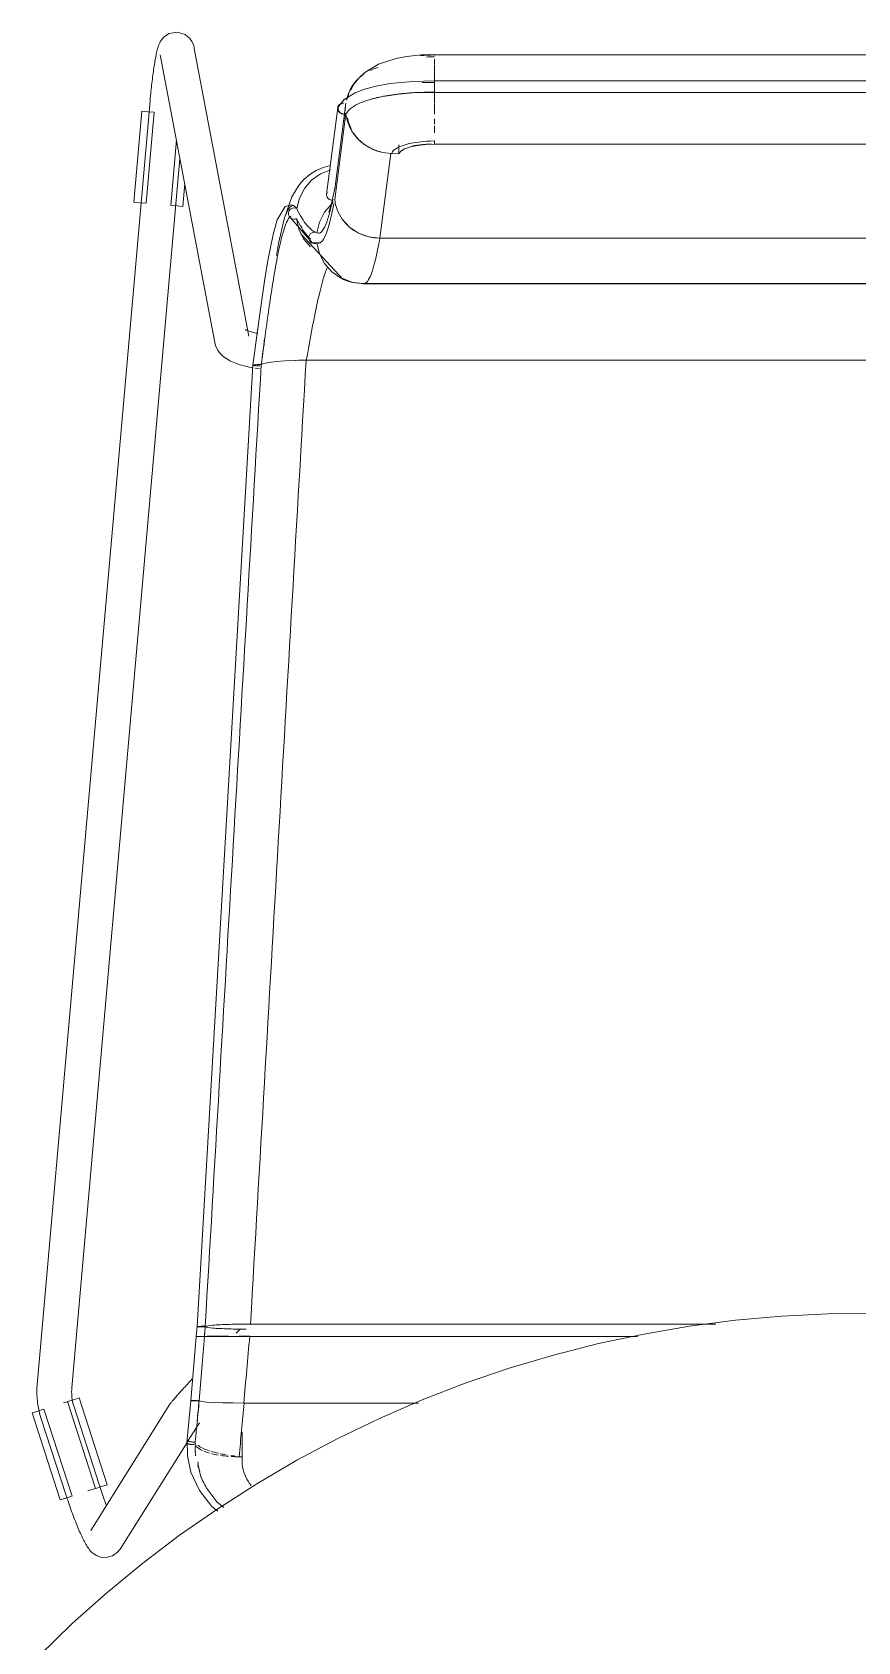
# Model space of a CAD drawing. Header units: millimetres. Extents: x 79795 to 317870, y -36033 to 97293.
# Drawn here: x 216611 to 216896, y 12592 to 13148 of the extents above; entities that cross this region are included whole.
import ezdxf

# ---------------------------------------------------------------- set-up
doc = ezdxf.new("R2010")
doc.units = ezdxf.units.MM
doc.header["$MEASUREMENT"] = 0
doc.layers.add('I-FURN', color=8, linetype='CONTINUOUS', lineweight=9)

msp = doc.modelspace()

# ---------------------------------------------------------------- linework, layer by layer
at = {"layer": 'I-FURN'}
for p, q in [((216661.12, 13147.86), (216658.36, 13147.37)), ((216663.87, 13147.02), (216661.12, 13147.86)), ((216654.3, 13142.06), (216654.19, 13141.66)), ((216654.41, 13142.46), (216654.3, 13142.06)), ((216654.54, 13142.85), (216654.41, 13142.46)), ((216654.68, 13143.26), (216654.54, 13142.85)), ((216654.85, 13143.69), (216654.68, 13143.26)), ((216655.07, 13144.16), (216654.85, 13143.69)), ((216655.37, 13144.72), (216655.07, 13144.16)), ((216655.85, 13145.42), (216655.37, 13144.72)), ((216656.7, 13146.33), (216655.85, 13145.42)), ((216658.36, 13147.37), (216656.7, 13146.33)), ((216663.87, 13147.02), (216665.44, 13145.7)), ((216665.44, 13145.7), (216666.19, 13144.62)), ((216666.19, 13144.62), (216666.57, 13143.82)), ((216666.57, 13143.82), (216666.78, 13143.2)), ((216666.78, 13143.2), (216666.92, 13142.68)), ((216666.92, 13142.68), (216667, 13142.27)), ((216685.82, 13042.97), (216667, 13142.27)), ((216653.23, 13136.78), (216653.14, 13136.19)), ((216653.32, 13137.35), (216653.23, 13136.78)), ((216653.41, 13137.9), (216653.32, 13137.35)), ((216653.51, 13138.43), (216653.41, 13137.9)), ((216653.6, 13138.94), (216653.51, 13138.43)), ((216653.7, 13139.44), (216653.6, 13138.94)), ((216653.79, 13139.92), (216653.7, 13139.44)), ((216653.89, 13140.38), (216653.79, 13139.92)), ((216653.99, 13140.82), (216653.89, 13140.38)), ((216654.09, 13141.25), (216653.99, 13140.82)), ((216654.19, 13141.66), (216654.09, 13141.25)), ((216655.21, 13140.03), (216674.03, 13040.74)), ((216725.82, 13133.94), (216730.54, 13136.81)), ((216730.54, 13136.81), (216736.69, 13138.83)), ((216736.69, 13138.83), (216740.18, 13139.48)), ((216740.18, 13139.48), (216745.39, 13140)), ((216745.39, 13140), (216749.91, 13140.08)), ((216749.91, 13140.08), (216749.91, 13139.91)), ((217044.76, 13140.08), (216749.91, 13140.08)), ((216749.91, 13139.78), (216749.91, 13140.06)), ((216749.91, 13136.84), (216749.91, 13138.59)), ((216749.91, 13133.98), (216749.91, 13136.56)), ((216652.43, 13130.96), (216652.35, 13130.25)), ((216652.52, 13131.66), (216652.43, 13130.96)), ((216652.6, 13132.35), (216652.52, 13131.66)), ((216652.69, 13133.02), (216652.6, 13132.35)), ((216652.78, 13133.69), (216652.69, 13133.02)), ((216652.86, 13134.33), (216652.78, 13133.69)), ((216652.95, 13134.97), (216652.86, 13134.33)), ((216653.05, 13135.59), (216652.95, 13134.97)), ((216653.14, 13136.19), (216653.05, 13135.59)), ((216722.17, 13130.03), (216723.84, 13132.1)), ((216723.84, 13132.1), (216725.82, 13133.94)), ((216734.46, 13130.1), (216742.35, 13130.89)), ((216742.35, 13130.89), (216749.91, 13131.04)), ((216749.91, 13133.82), (216749.91, 13130.8)), ((216749.91, 13130.8), (216749.91, 13133.81)), ((216749.91, 13131.04), (216749.91, 13130.97)), ((217044.76, 13131.04), (216749.91, 13131.04)), ((216749.91, 13127.09), (216749.91, 13131.04)), ((216749.91, 13130.97), (216749.91, 13130.78)), ((216749.91, 13130.78), (216749.91, 13130.47)), ((216651.89, 13125.84), (216651.82, 13125.09)), ((216651.96, 13126.59), (216651.89, 13125.84)), ((216652.03, 13127.33), (216651.96, 13126.59)), ((216652.11, 13128.07), (216652.03, 13127.33)), ((216652.19, 13128.81), (216652.11, 13128.07)), ((216652.27, 13129.53), (216652.19, 13128.81)), ((216652.35, 13130.25), (216652.27, 13129.53)), ((216718.71, 13124.65), (216722.54, 13126.96)), ((216720.84, 13127.76), (216722.17, 13130.03)), ((216722.54, 13126.96), (216725.71, 13128.15)), ((216725.71, 13128.15), (216729.75, 13129.23)), ((216732.08, 13125.68), (216728.58, 13124.88)), ((216729.75, 13129.23), (216734.46, 13130.1)), ((216737.51, 13126.51), (216732.08, 13125.68)), ((216743.5, 13126.99), (216737.51, 13126.51)), ((216749.91, 13127.08), (216743.5, 13126.99)), ((216749.91, 13130.47), (216749.91, 13130.08)), ((216749.91, 13130.08), (216749.91, 13129.63)), ((216749.91, 13129.63), (216749.91, 13129.14)), ((216749.91, 13129.14), (216749.91, 13128.64)), ((216749.91, 13128.64), (216749.91, 13128.16)), ((216749.91, 13128.16), (216749.91, 13127.74)), ((216749.91, 13127.74), (216749.91, 13127.41)), ((216749.91, 13127.41), (216749.91, 13127.19)), ((216749.91, 13127.19), (216749.91, 13127.09)), ((216749.91, 13127.11), (216749.91, 13123.3)), ((216749.91, 13123.3), (216749.91, 13127.11)), ((216749.91, 13127.08), (217044.76, 13127.08)), ((216651.73, 13124.18), (216612.79, 12680.86)), ((216646.16, 13089.16), (216648.92, 13120.57)), ((216648.92, 13120.57), (216650.96, 13120.4)), ((216650.39, 13088.79), (216653.15, 13120.2)), ((216650.96, 13120.4), (216653.03, 13120.21)), ((216651.75, 13124.34), (216651.73, 13124.18)), ((216651.82, 13125.09), (216651.75, 13124.34)), ((216712.6, 13091.99), (216716.46, 13121.77)), ((216715.43, 13090.09), (216719.28, 13119.79)), ((216715.45, 13093.64), (216719.3, 13123.33)), ((216716.82, 13122.27), (216718.71, 13124.65)), ((216718.53, 13117.36), (216719.15, 13122.14)), ((216725.75, 13124), (216725.24, 13123.81)), ((216728.58, 13124.88), (216725.75, 13124)), ((216749.91, 13119.54), (216749.91, 13123.1)), ((216749.91, 13116.07), (216749.91, 13117.92)), ((216749.91, 13113.09), (216749.91, 13115.55)), ((216660.83, 13110.65), (216658.84, 13088.05)), ((216737.56, 13108.93), (216737.56, 13105.92)), ((216741.53, 13108.24), (216744.02, 13108.75)), ((216744.02, 13108.75), (216746.87, 13109.07)), ((216746.87, 13109.07), (216749.91, 13109.18)), ((217044.76, 13109.24), (216749.91, 13109.24)), ((216749.91, 13109.18), (217044.76, 13109.18)), ((216624.74, 12679.81), (216662.04, 13104.31)), ((216730.98, 13076.71), (216734.84, 13105.99)), ((216734.84, 13105.99), (216737.56, 13105.92)), ((216737.56, 13105.92), (216738.2, 13106.78)), ((216738.2, 13106.78), (216739.55, 13107.57)), ((216739.55, 13107.57), (216741.53, 13108.24)), ((216706.84, 13098.78), (216704.87, 13097.1)), ((216709.04, 13100.16), (216706.84, 13098.78)), ((216710.54, 13098.93), (216707.46, 13096.76)), ((216711.41, 13101.19), (216709.04, 13100.16)), ((216714.06, 13100.33), (216710.54, 13098.93)), ((216713.92, 13101.84), (216711.41, 13101.19)), ((216663.07, 13087.68), (216663.77, 13095.57)), ((216703.13, 13095.13), (216700.63, 13091.02)), ((216704.87, 13097.1), (216703.13, 13095.13)), ((216704.98, 13093.93), (216703.24, 13090.61)), ((216707.46, 13096.76), (216704.98, 13093.93)), ((216712.66, 13092.23), (216712.59, 13091.76)), ((216712.84, 13092.67), (216712.66, 13092.23)), ((216714.2, 13088.12), (216715.58, 13094.42)), ((216648.2, 13088.98), (216646.16, 13089.16)), ((216650.27, 13088.8), (216648.2, 13088.98)), ((216661.03, 13087.86), (216658.96, 13088.04)), ((216663.07, 13087.68), (216661.03, 13087.86)), ((216695.56, 13083.03), (216698.33, 13087.67)), ((216700.63, 13091.02), (216697.95, 13083.39)), ((216698.33, 13087.67), (216700.51, 13088.2)), ((216699.73, 13086.21), (216700.03, 13086.61)), ((216700.03, 13086.61), (216699.73, 13086.22)), ((216700.03, 13086.61), (216700.42, 13086.92)), ((216700.42, 13086.92), (216700.03, 13086.61)), ((216700.42, 13086.92), (216700.87, 13087.11)), ((216700.87, 13087.11), (216700.42, 13086.92)), ((216700.51, 13088.2), (216701.43, 13087.9)), ((216700.87, 13087.11), (216701.37, 13087.19)), ((216701.37, 13087.19), (216700.87, 13087.11)), ((216701.37, 13087.19), (216701.86, 13087.14)), ((216701.86, 13087.15), (216701.37, 13087.19)), ((216702.33, 13086.98), (216701.86, 13087.15)), ((216701.86, 13087.14), (216702.33, 13086.98)), ((216702.33, 13086.98), (216703.25, 13090.61)), ((216703.24, 13090.61), (216702.33, 13086.98)), ((216714.45, 13088.59), (216711.94, 13085.72)), ((216712.59, 13091.76), (216712.66, 13091.29)), ((216712.66, 13091.29), (216712.85, 13090.85)), ((216712.85, 13090.85), (216713.14, 13090.47)), ((216713.14, 13090.47), (216713.52, 13090.17)), ((216713.45, 13085.69), (216714.2, 13088.12)), ((216713.52, 13090.17), (216713.97, 13089.97)), ((216713.97, 13089.97), (216714.47, 13089.9)), ((216714.94, 13089.02), (216714.45, 13088.59)), ((216714.47, 13089.9), (216714.96, 13089.93)), ((216715.43, 13090.09), (216715.62, 13088.94)), ((216694.15, 13078.03), (216695.56, 13083.03)), ((216697.95, 13083.39), (216696.06, 13074.87)), ((216699.46, 13085.28), (216699.54, 13085.76)), ((216699.53, 13085.76), (216699.46, 13085.28)), ((216699.52, 13084.79), (216699.46, 13085.28)), ((216699.46, 13085.28), (216699.52, 13084.79)), ((216699.7, 13084.33), (216699.52, 13084.79)), ((216699.52, 13084.79), (216699.7, 13084.33)), ((216699.73, 13086.22), (216699.53, 13085.76)), ((216699.54, 13085.76), (216699.73, 13086.21)), ((216699.66, 13084.42), (216707.78, 13075)), ((216699.81, 13084.15), (216699.68, 13084.36)), ((216699.99, 13083.93), (216699.7, 13084.33)), ((216699.7, 13084.33), (216699.99, 13083.93)), ((216700.37, 13083.61), (216699.99, 13083.93)), ((216699.99, 13083.93), (216700.37, 13083.61)), ((216700.82, 13083.4), (216700.37, 13083.61)), ((216700.37, 13083.61), (216700.82, 13083.4)), ((216701.31, 13083.31), (216700.82, 13083.4)), ((216700.82, 13083.4), (216701.31, 13083.31)), ((216701.81, 13083.34), (216701.31, 13083.31)), ((216701.31, 13083.31), (216701.81, 13083.34)), ((216702.28, 13083.49), (216701.81, 13083.34)), ((216701.81, 13083.34), (216702.28, 13083.49)), ((216703.08, 13079.88), (216702.28, 13083.49)), ((216702.28, 13083.49), (216703.07, 13079.88)), ((216710.19, 13082.32), (216709.29, 13078.61)), ((216711.94, 13085.72), (216710.19, 13082.32)), ((216718.06, 13083.32), (216720.55, 13080.58)), ((216692.35, 13069.01), (216694.15, 13078.03)), ((216703.07, 13079.88), (216704.71, 13076.56)), ((216704.72, 13076.56), (216703.08, 13079.88)), ((216703.77, 13078.23), (216718.37, 13062.53)), ((216704.71, 13076.56), (216707.11, 13073.72)), ((216707.11, 13073.72), (216704.72, 13076.56)), ((216706.52, 13077.35), (216706.45, 13076.86)), ((216706.45, 13076.86), (216706.52, 13076.37)), ((216706.46, 13076.86), (216706.52, 13077.35)), ((216706.52, 13076.37), (216706.46, 13076.86)), ((216706.52, 13077.35), (216706.71, 13077.81)), ((216706.71, 13077.81), (216706.52, 13077.35)), ((216706.71, 13075.91), (216706.52, 13076.37)), ((216706.52, 13076.37), (216706.71, 13075.91)), ((216706.71, 13077.81), (216707, 13078.21)), ((216707, 13078.21), (216706.71, 13077.81)), ((216707, 13075.5), (216706.71, 13075.91)), ((216706.71, 13075.91), (216707, 13075.5)), ((216707.38, 13078.53), (216707, 13078.21)), ((216707, 13078.21), (216707.39, 13078.52)), ((216707.39, 13075.19), (216707, 13075.5)), ((216707, 13075.5), (216707.38, 13075.19)), ((216707.83, 13078.73), (216707.38, 13078.53)), ((216707.38, 13075.19), (216707.83, 13074.99)), ((216707.39, 13078.52), (216707.84, 13078.73)), ((216707.84, 13074.99), (216707.39, 13075.19)), ((216708.33, 13078.81), (216707.83, 13078.73)), ((216707.84, 13078.73), (216708.33, 13078.81)), ((216708.33, 13078.81), (216708.82, 13078.77)), ((216708.82, 13078.77), (216708.33, 13078.81)), ((216708.61, 13078.89), (216709.05, 13078.71)), ((216708.82, 13078.77), (216709.29, 13078.61)), ((216709.29, 13078.61), (216708.82, 13078.77)), ((216720.55, 13080.58), (216723.66, 13078.5)), ((216723.66, 13078.5), (216727.21, 13077.19)), ((216727.21, 13077.19), (216730.98, 13076.71)), ((217063.69, 13076.71), (216730.98, 13076.71)), ((216730.98, 13076.71), (217063.69, 13076.71)), ((216696.06, 13074.87), (216695.33, 13070.81)), ((216707.48, 13075.14), (216710.36, 13075.09)), ((216707.83, 13074.99), (216708.33, 13074.9)), ((216708.33, 13074.91), (216707.84, 13074.99)), ((216708.82, 13074.94), (216708.33, 13074.91)), ((216708.33, 13074.9), (216708.82, 13074.94)), ((216709.29, 13075.11), (216708.82, 13074.94)), ((216708.82, 13074.94), (216709.29, 13075.1)), ((216709.29, 13075.1), (216710.19, 13071.39)), ((216711.94, 13068), (216710.19, 13071.39)), ((216710.19, 13071.39), (216711.94, 13067.99)), ((216691.31, 13062.7), (216692.35, 13069.01)), ((216714.45, 13065.13), (216711.94, 13068)), ((216711.94, 13067.99), (216714.45, 13065.12)), ((216717.59, 13062.96), (216714.45, 13065.13)), ((216714.45, 13065.12), (216717.58, 13062.95)), ((216690.13, 13054.68), (216691.31, 13062.7)), ((216717.27, 13063.13), (216721.73, 13061.4)), ((216717.58, 13062.95), (216721.15, 13061.59)), ((216721.16, 13061.59), (216717.59, 13062.96)), ((216718.37, 13062.53), (216720.29, 13061.83)), ((216721.15, 13061.59), (216724.94, 13061.11)), ((216724.94, 13061.11), (216721.16, 13061.59)), ((216721.73, 13061.4), (216725.48, 13060.96)), ((217069.73, 13061.11), (216724.94, 13061.11)), ((216724.94, 13061.11), (217069.73, 13061.11)), ((216725.48, 13060.96), (217030.28, 13060.96)), ((216688.78, 13044.75), (216690.13, 13054.68)), ((216684.6, 13045.2), (216684.62, 13045.19)), ((216684.62, 13045.19), (216684.7, 13045.15)), ((216684.7, 13045.15), (216684.78, 13045.1)), ((216684.78, 13045.1), (216684.94, 13045.02)), ((216684.94, 13045.02), (216685.13, 13044.94)), ((216685.13, 13044.94), (216685.36, 13044.84)), ((216685.36, 13044.84), (216685.63, 13044.74)), ((216685.63, 13044.74), (216685.94, 13044.63)), ((216685.94, 13044.63), (216686.27, 13044.53)), ((216686.27, 13044.53), (216686.64, 13044.42)), ((216686.64, 13044.42), (216687.03, 13044.31)), ((216687.03, 13044.31), (216687.45, 13044.2)), ((216687.22, 13032.89), (216688.78, 13044.75)), ((216687.45, 13044.2), (216687.9, 13044.1)), ((216687.9, 13044.1), (216688.37, 13044)), ((216688.37, 13044), (216688.86, 13043.9)), ((216674.03, 13040.74), (216674.29, 13039.75)), ((216674.29, 13039.75), (216674.65, 13038.86)), ((216674.65, 13038.86), (216675.09, 13038.07)), ((216675.09, 13038.07), (216675.57, 13037.38)), ((216675.57, 13037.38), (216676.08, 13036.78)), ((216676.08, 13036.78), (216676.6, 13036.26)), ((216676.6, 13036.26), (216677.13, 13035.81)), ((216687.22, 13032.89), (216667.93, 12700.98)), ((216677.13, 13035.81), (216677.67, 13035.41)), ((216677.67, 13035.41), (216678.2, 13035.05)), ((216678.2, 13035.05), (216678.74, 13034.73)), ((216678.74, 13034.73), (216679.28, 13034.44)), ((216679.28, 13034.44), (216679.83, 13034.17)), ((216679.83, 13034.17), (216680.39, 13033.91)), ((216680.39, 13033.91), (216680.96, 13033.68)), ((216680.96, 13033.68), (216681.54, 13033.46)), ((216681.54, 13033.46), (216682.13, 13033.25)), ((216682.13, 13033.25), (216682.74, 13033.06)), ((216682.74, 13033.06), (216683.35, 13032.88)), ((216683.35, 13032.88), (216683.98, 13032.7)), ((216683.98, 13032.7), (216684.63, 13032.54)), ((216684.63, 13032.54), (216685.28, 13032.39)), ((216685.28, 13032.39), (216685.95, 13032.25)), ((216685.95, 13032.25), (216686.63, 13032.11)), ((216686.63, 13032.11), (216687.32, 13031.99)), ((216687.29, 13032.95), (216687.22, 13032.89)), ((216687.22, 13032.89), (216687.29, 13032.95)), ((216687.22, 13032.89), (216687.28, 13032.84)), ((216687.28, 13032.84), (216687.22, 13032.89)), ((216687.28, 13032.84), (216687.47, 13032.79)), ((216687.46, 13032.79), (216687.28, 13032.84)), ((216687.49, 13033), (216687.29, 13032.95)), ((216687.29, 13032.95), (216687.48, 13033)), ((216687.75, 13032.75), (216687.46, 13032.79)), ((216687.47, 13032.79), (216687.76, 13032.75)), ((216687.48, 13033), (216687.78, 13033.04)), ((216687.79, 13033.04), (216687.49, 13033)), ((216688.13, 13032.71), (216687.75, 13032.75)), ((216687.76, 13032.75), (216688.14, 13032.71)), ((216687.78, 13033.04), (216688.17, 13033.07)), ((216688.17, 13033.07), (216687.79, 13033.04)), ((216688.03, 13031.87), (216688.74, 13031.76)), ((216688.59, 13032.69), (216688.13, 13032.71)), ((216688.14, 13032.71), (216688.59, 13032.69)), ((216688.63, 13033.1), (216688.17, 13033.07)), ((216688.17, 13033.07), (216688.62, 13033.1)), ((216688.59, 13032.69), (216689.08, 13032.68)), ((216689.08, 13032.68), (216688.59, 13032.69)), ((216688.62, 13033.1), (216689.12, 13033.1)), ((216689.12, 13033.1), (216688.63, 13033.1)), ((216688.74, 13031.76), (216689.47, 13031.66)), ((216689.08, 13032.68), (216689.58, 13032.68)), ((216689.58, 13032.68), (216689.08, 13032.68)), ((216689.62, 13033.1), (216689.12, 13033.1)), ((216689.12, 13033.1), (216689.61, 13033.1)), ((216689.61, 13033.1), (216690.09, 13033.08)), ((216690.09, 13033.08), (216689.62, 13033.1)), ((216690.99, 13033.48), (216690.09, 13033.08)), ((216690.09, 13033.08), (216690.99, 13033.48)), ((216692.74, 13033.85), (216690.99, 13033.48)), ((216690.99, 13033.48), (216692.73, 13033.85)), ((216695.23, 13034.16), (216692.74, 13033.85)), ((216692.74, 13033.85), (216695.2, 13034.16)), ((216698.33, 13034.4), (216695.23, 13034.16)), ((216695.23, 13034.16), (216698.29, 13034.4)), ((216701.87, 13034.55), (216698.33, 13034.4)), ((216698.33, 13034.4), (216701.81, 13034.55)), ((216705.64, 13034.61), (216701.87, 13034.55)), ((216702.99, 13034.58), (216705.56, 13034.61)), ((217089.04, 13034.61), (216705.64, 13034.61)), ((216705.64, 13034.61), (217089.04, 13034.61)), ((216853.74, 12703.19), (216837.88, 12701.13)), ((216869.68, 12704.62), (216853.74, 12703.19)), ((216885.66, 12705.4), (216869.68, 12704.62)), ((216901.66, 12705.55), (216885.66, 12705.4)), ((216667.66, 12697.63), (216665.83, 12675.42)), ((216667.66, 12697.63), (216667.93, 12700.98)), ((216667.73, 12697.62), (216667.66, 12697.63)), ((216667.66, 12697.63), (216667.73, 12697.63)), ((216667.72, 12697.63), (216667.66, 12697.63)), ((216667.66, 12697.63), (216667.72, 12697.62)), ((216668.21, 12697.62), (216667.91, 12697.62)), ((216667.91, 12697.62), (216668.2, 12697.62)), ((216668, 12701.01), (216667.93, 12700.98)), ((216667.93, 12700.98), (216668, 12700.96)), ((216668.19, 12701.04), (216668, 12701.01)), ((216668, 12700.96), (216668.19, 12700.93)), ((216668.48, 12701.06), (216668.19, 12701.04)), ((216668.19, 12700.93), (216668.48, 12700.91)), ((216668.2, 12697.62), (216668.58, 12697.62)), ((216668.21, 12697.63), (216668.59, 12697.63)), ((216668.59, 12697.63), (216668.21, 12697.63)), ((216668.59, 12697.62), (216668.21, 12697.62)), ((216668.86, 12701.08), (216668.48, 12701.06)), ((216668.48, 12700.91), (216668.87, 12700.89)), ((216668.58, 12697.62), (216669.04, 12697.62)), ((216668.59, 12697.63), (216669.05, 12697.63)), ((216669.04, 12697.63), (216668.59, 12697.63)), ((216669.04, 12697.62), (216668.59, 12697.62)), ((216669.31, 12701.09), (216668.86, 12701.08)), ((216668.87, 12700.89), (216669.32, 12700.88)), ((216669.53, 12697.63), (216669.04, 12697.63)), ((216669.53, 12697.62), (216669.04, 12697.62)), ((216669.04, 12697.62), (216669.53, 12697.62)), ((216669.05, 12697.63), (216669.54, 12697.63)), ((216669.8, 12701.09), (216669.31, 12701.09)), ((216669.32, 12700.88), (216669.81, 12700.87)), ((216670.03, 12697.63), (216669.53, 12697.63)), ((216670.03, 12697.62), (216669.53, 12697.62)), ((216669.53, 12697.62), (216670.02, 12697.62)), ((216669.54, 12697.63), (216670.03, 12697.63)), ((216670.3, 12701.09), (216669.8, 12701.09)), ((216669.81, 12700.87), (216670.3, 12700.88)), ((216670.02, 12697.62), (216670.5, 12697.62)), ((216670.03, 12697.63), (216670.5, 12697.63)), ((216670.5, 12697.63), (216670.03, 12697.63)), ((216670.5, 12697.62), (216670.03, 12697.62)), ((216670.77, 12701.08), (216670.3, 12701.09)), ((216670.3, 12700.88), (216670.77, 12700.88)), ((216671.39, 12697.6), (216670.5, 12697.62)), ((216670.5, 12697.62), (216671.38, 12697.6)), ((216671.66, 12701.29), (216670.77, 12701.08)), ((216670.77, 12700.88), (216671.68, 12700.67)), ((216671.38, 12697.6), (216673.13, 12697.59)), ((216673.13, 12697.59), (216671.39, 12697.6)), ((216671.4, 12697.65), (216673.15, 12697.66)), ((216673.15, 12697.66), (216671.4, 12697.65)), ((216673.4, 12701.49), (216671.66, 12701.29)), ((216671.68, 12700.67), (216673.43, 12700.48)), ((216675.63, 12697.58), (216673.13, 12697.59)), ((216673.13, 12697.59), (216675.63, 12697.58)), ((216673.15, 12697.66), (216675.65, 12697.67)), ((216675.65, 12697.67), (216673.15, 12697.66)), ((216675.91, 12701.65), (216673.4, 12701.49)), ((216673.43, 12700.48), (216675.92, 12700.32)), ((216675.63, 12697.58), (216678.77, 12697.57)), ((216678.77, 12697.57), (216675.64, 12697.58)), ((216675.65, 12697.67), (216678.77, 12697.68)), ((216678.77, 12697.68), (216675.65, 12697.67)), ((216679.04, 12701.77), (216675.91, 12701.65)), ((216675.92, 12700.32), (216679.04, 12700.2)), ((216682.33, 12697.56), (216678.77, 12697.57)), ((216678.77, 12697.57), (216682.33, 12697.56)), ((216682.6, 12701.85), (216679.04, 12701.77)), ((216679.04, 12700.2), (216682.59, 12700.12)), ((216682.9, 12700.24), (216681.42, 12698.71)), ((216682.33, 12697.69), (216686.11, 12697.69)), ((216686.11, 12697.69), (216682.33, 12697.69)), ((216686.12, 12697.56), (216682.33, 12697.56)), ((216682.33, 12697.56), (216686.12, 12697.56)), ((216682.59, 12700.12), (216684.85, 12700.09)), ((216686.39, 12701.88), (216682.6, 12701.85)), ((216819.86, 12697.56), (216686.12, 12697.56)), ((216686.12, 12697.56), (216819.86, 12697.56)), ((216846.96, 12701.88), (216686.39, 12701.88)), ((216686.39, 12701.88), (216846.96, 12701.88)), ((216822.11, 12698.44), (216806.46, 12695.11)), ((216837.88, 12701.13), (216822.11, 12698.44)), ((216806.46, 12695.11), (216790.95, 12691.17)), ((216775.62, 12686.6), (216760.48, 12681.43)), ((216790.95, 12691.17), (216775.62, 12686.6)), ((216612.79, 12680.86), (216612.71, 12679.72)), ((216663.8, 12680.24), (216664.19, 12680.67)), ((216664.19, 12680.67), (216664.59, 12681.1)), ((216664.59, 12681.1), (216665, 12681.55)), ((216665, 12681.55), (216665.43, 12682)), ((216665.43, 12682), (216665.86, 12682.46)), ((216665.86, 12682.46), (216666.3, 12682.93)), ((216760.48, 12681.43), (216745.56, 12675.66)), ((216612.71, 12679.72), (216612.68, 12678.58)), ((216612.68, 12678.58), (216612.69, 12677.44)), ((216612.69, 12677.44), (216612.75, 12676.3)), ((216612.75, 12676.3), (216612.86, 12675.16)), ((216612.86, 12675.16), (216613.01, 12674.03)), ((216623.19, 12675.09), (216632.87, 12645.08)), ((216623.3, 12675.13), (216625.28, 12675.76)), ((216624.68, 12678.46), (216624.69, 12679.12)), ((216624.69, 12677.8), (216624.68, 12678.46)), ((216624.69, 12679.12), (216624.74, 12679.78)), ((216624.72, 12677.13), (216624.69, 12677.8)), ((216624.78, 12676.48), (216624.72, 12677.13)), ((216624.74, 12679.78), (216624.74, 12679.81)), ((216624.87, 12675.82), (216624.78, 12676.48)), ((216624.99, 12675.17), (216624.87, 12675.82)), ((216625.13, 12674.52), (216624.99, 12675.17)), ((216625.28, 12675.76), (216627.23, 12676.39)), ((216636.92, 12646.39), (216627.23, 12676.39)), ((216659.15, 12674.97), (216659.33, 12675.19)), ((216659.33, 12675.19), (216659.51, 12675.41)), ((216659.51, 12675.41), (216659.7, 12675.64)), ((216659.7, 12675.64), (216659.9, 12675.88)), ((216659.9, 12675.88), (216660.11, 12676.14)), ((216660.11, 12676.14), (216660.34, 12676.4)), ((216660.34, 12676.4), (216660.58, 12676.68)), ((216660.58, 12676.68), (216660.84, 12676.98)), ((216660.84, 12676.98), (216661.11, 12677.29)), ((216661.11, 12677.29), (216661.4, 12677.61)), ((216661.4, 12677.61), (216661.7, 12677.94)), ((216661.7, 12677.94), (216662.02, 12678.3)), ((216662.02, 12678.3), (216662.35, 12678.66)), ((216662.35, 12678.66), (216662.69, 12679.04)), ((216662.69, 12679.04), (216663.05, 12679.43)), ((216663.05, 12679.43), (216663.42, 12679.83)), ((216663.42, 12679.83), (216663.8, 12680.24)), ((216665.83, 12675.42), (216664.41, 12660.93)), ((216665.89, 12675.45), (216665.83, 12675.42)), ((216665.83, 12675.42), (216665.9, 12675.45)), ((216665.83, 12675.42), (216665.9, 12675.4)), ((216665.9, 12675.4), (216665.83, 12675.42)), ((216666.08, 12675.47), (216665.89, 12675.45)), ((216665.9, 12675.45), (216666.08, 12675.47)), ((216665.9, 12675.4), (216666.09, 12675.37)), ((216666.37, 12675.5), (216666.08, 12675.47)), ((216666.08, 12675.47), (216666.38, 12675.5)), ((216666.09, 12675.37), (216666.38, 12675.35)), ((216666.39, 12675.35), (216666.09, 12675.37)), ((216666.75, 12675.51), (216666.37, 12675.5)), ((216666.38, 12675.5), (216666.76, 12675.51)), ((216666.38, 12675.35), (216666.77, 12675.34)), ((216666.77, 12675.34), (216666.39, 12675.35)), ((216667.21, 12675.52), (216666.75, 12675.51)), ((216666.76, 12675.51), (216667.21, 12675.52)), ((216666.77, 12675.34), (216667.22, 12675.33)), ((216667.22, 12675.33), (216666.77, 12675.34)), ((216667.7, 12675.53), (216667.21, 12675.52)), ((216667.21, 12675.52), (216667.7, 12675.53)), ((216667.22, 12675.33), (216667.71, 12675.32)), ((216667.72, 12675.32), (216667.22, 12675.33)), ((216667.71, 12675.32), (216668.21, 12675.32)), ((216668.21, 12675.32), (216667.72, 12675.32)), ((216668.67, 12675.52), (216668.19, 12675.53)), ((216668.2, 12675.53), (216668.67, 12675.52)), ((216668.21, 12675.32), (216668.68, 12675.33)), ((216668.68, 12675.33), (216668.21, 12675.32)), ((216668.68, 12675.33), (216669.57, 12675.14)), ((216669.57, 12675.14), (216668.68, 12675.33)), ((216669.57, 12675.14), (216671.31, 12674.96)), ((216671.29, 12674.96), (216669.57, 12675.14)), ((216745.56, 12675.66), (216730.88, 12669.29)), ((216611.07, 12671.18), (216613.03, 12671.81)), ((216620.76, 12641.17), (216611.07, 12671.18)), ((216613.01, 12674.03), (216613.2, 12672.9)), ((216613.03, 12671.81), (216615, 12672.44)), ((216613.2, 12672.9), (216613.44, 12671.79)), ((216613.44, 12671.79), (216613.73, 12670.68)), ((216613.73, 12670.68), (216614.06, 12669.59)), ((216614.06, 12669.59), (216614.07, 12669.54)), ((216614.07, 12669.54), (216622.78, 12642.73)), ((216624.8, 12642.48), (216615.12, 12672.48)), ((216621.92, 12674.68), (216623.09, 12675.06)), ((216625.29, 12673.88), (216625.13, 12674.52)), ((216625.49, 12673.25), (216625.29, 12673.88)), ((216634.2, 12646.43), (216625.49, 12673.25)), ((216658.58, 12674.16), (216631.27, 12630.57)), ((216658.58, 12674.16), (216658.79, 12674.48)), ((216658.79, 12674.48), (216658.98, 12674.74)), ((216658.98, 12674.74), (216659.15, 12674.97)), ((216673.74, 12674.81), (216671.3, 12674.96)), ((216671.31, 12674.96), (216673.79, 12674.81)), ((216676.82, 12674.7), (216673.78, 12674.81)), ((216673.79, 12674.81), (216676.88, 12674.69)), ((216676.88, 12674.69), (216680.32, 12674.62)), ((216680.32, 12674.62), (216676.88, 12674.69)), ((216680.42, 12674.62), (216684.18, 12674.59)), ((216684.06, 12674.59), (216680.42, 12674.62)), ((216684.18, 12674.59), (216744.29, 12674.59)), ((216744.29, 12674.59), (216684.18, 12674.59)), ((216664.69, 12661.31), (216668.75, 12667.79)), ((216683.47, 12664.55), (216683.47, 12654.8)), ((216730.88, 12669.29), (216716.47, 12662.35)), ((216641.44, 12624.2), (216664.48, 12660.97)), ((216664.62, 12656.37), (216664.53, 12661.83)), ((216716.47, 12662.35), (216702.34, 12654.83)), ((216665.83, 12650.72), (216664.62, 12656.37)), ((216683.53, 12656.04), (216682.48, 12656.04)), ((216702.34, 12654.83), (216688.53, 12646.75)), ((216668.73, 12644.4), (216665.83, 12650.72)), ((216671.31, 12645.11), (216669.4, 12648.8)), ((216622.71, 12641.8), (216620.76, 12641.17)), ((216624.69, 12642.44), (216622.71, 12641.8)), ((216622.93, 12642.27), (216622.78, 12642.73)), ((216623.18, 12641.53), (216622.93, 12642.27)), ((216630.3, 12644.25), (216632.78, 12645.05)), ((216634.96, 12645.76), (216632.99, 12645.12)), ((216634.31, 12646.11), (216634.2, 12646.43)), ((216634.53, 12645.41), (216634.31, 12646.11)), ((216634.76, 12644.72), (216634.53, 12645.41)), ((216635, 12644.04), (216634.76, 12644.72)), ((216636.92, 12646.39), (216634.96, 12645.76)), ((216635.23, 12643.36), (216635, 12644.04)), ((216635.46, 12642.69), (216635.23, 12643.36)), ((216635.7, 12642.02), (216635.46, 12642.69)), ((216635.93, 12641.36), (216635.7, 12642.02)), ((216673.07, 12638.87), (216668.73, 12644.4)), ((216674.8, 12640.54), (216671.31, 12645.11)), ((216688.53, 12646.75), (216675.06, 12638.13)), ((216623.42, 12640.79), (216623.18, 12641.53)), ((216623.67, 12640.06), (216623.42, 12640.79)), ((216623.92, 12639.33), (216623.67, 12640.06)), ((216624.18, 12638.61), (216623.92, 12639.33)), ((216624.43, 12637.89), (216624.18, 12638.61)), ((216624.68, 12637.19), (216624.43, 12637.89)), ((216624.94, 12636.49), (216624.68, 12637.19)), ((216625.19, 12635.8), (216624.94, 12636.49)), ((216636.17, 12640.72), (216635.93, 12641.36)), ((216636.41, 12640.08), (216636.17, 12640.72)), ((216636.64, 12639.46), (216636.41, 12640.08)), ((216675.06, 12638.13), (216661.94, 12628.97)), ((216675.12, 12637.23), (216673.07, 12638.87)), ((216677.15, 12638.58), (216674.8, 12640.54)), ((216625.45, 12635.12), (216625.19, 12635.8)), ((216625.7, 12634.46), (216625.45, 12635.12)), ((216625.96, 12633.8), (216625.7, 12634.46)), ((216626.21, 12633.16), (216625.96, 12633.8)), ((216626.46, 12632.54), (216626.21, 12633.16)), ((216626.71, 12631.93), (216626.46, 12632.54)), ((216626.95, 12631.33), (216626.71, 12631.93)), ((216627.2, 12630.75), (216626.95, 12631.33)), ((216627.44, 12630.19), (216627.2, 12630.75)), ((216627.68, 12629.65), (216627.44, 12630.19)), ((216627.92, 12629.12), (216627.68, 12629.65)), ((216628.16, 12628.61), (216627.92, 12629.12)), ((216628.39, 12628.12), (216628.16, 12628.61)), ((216628.62, 12627.64), (216628.39, 12628.12)), ((216628.85, 12627.19), (216628.62, 12627.64)), ((216629.08, 12626.75), (216628.85, 12627.19)), ((216629.31, 12626.32), (216629.08, 12626.75)), ((216629.54, 12625.91), (216629.31, 12626.32)), ((216629.77, 12625.51), (216629.54, 12625.91)), ((216630.02, 12625.12), (216629.77, 12625.51)), ((216630.27, 12624.73), (216630.02, 12625.12)), ((216661.94, 12628.97), (216649.19, 12619.3)), ((216630.55, 12624.34), (216630.27, 12624.73)), ((216630.86, 12623.94), (216630.55, 12624.34)), ((216631.23, 12623.51), (216630.86, 12623.94)), ((216631.69, 12623.05), (216631.23, 12623.51)), ((216632.32, 12622.53), (216631.69, 12623.05)), ((216633.24, 12621.96), (216632.32, 12622.53)), ((216634.62, 12621.44), (216633.24, 12621.96)), ((216636.59, 12621.27), (216634.62, 12621.44)), ((216638.82, 12621.86), (216636.59, 12621.27)), ((216640.55, 12623.08), (216638.82, 12621.86)), ((216640.55, 12623.08), (216641.44, 12624.2)), ((216649.19, 12619.3), (216636.85, 12609.13)), ((216636.85, 12609.13), (216624.91, 12598.47)), ((216624.91, 12598.47), (216613.42, 12587.34))]:
    msp.add_line(p, q, dxfattribs=at)
for centre, major_axis, ratio, start_param, end_param in [((216749.91, 13135.8), (-12.4, 0), 0.287441, 4.712389, 4.950404), ((216749.91, 13124.33), (0, -15.75), 0.000004, 5.8107, 5.99294), ((216714.55, 13091.76), (-1.96, 0), 0.955139, 5.775592, 8.064923), ((216731.11, 13091.78), (-15.78, 0), 0.955139, 0.112537, 0.354036), ((216731.11, 13091.78), (-15.78, 0), 0.955139, 0.354206, 0.595753), ((216731.11, 13091.78), (-15.78, 0), 0.955139, 0.595876, 1.562553)]:
    msp.add_ellipse(centre, major_axis=major_axis, ratio=ratio, start_param=start_param, end_param=end_param, dxfattribs=at)
for points in [[(216744.94, 13139.77), (216746.52, 13139.92), (216748.2, 13139.99), (216749.91, 13139.99)], [(216730.31, 13135.63), (216729.35, 13135.38), (216728.42, 13135.03), (216727.53, 13134.6)], [(216719.48, 13119.78), (216719.83, 13120.51), (216721.14, 13121.91), (216724.84, 13123.81), (216729.91, 13125.34), (216736.06, 13126.45), (216742.91, 13127.08), (216747.56, 13127.15), (216749.91, 13127.11)], [(216719.76, 13124.74), (216719.92, 13125.4), (216720.12, 13126.05), (216720.36, 13126.68)], [(216745.65, 13130.49), (216747.06, 13130.53), (216748.48, 13130.53), (216749.91, 13130.51)], [(216719.01, 13119.63), (216718.93, 13119.62), (216718.77, 13119.6), (216718.6, 13119.6), (216718.52, 13119.61)], [(216719.28, 13119.79), (216719.43, 13118.55), (216720.01, 13116.17), (216721.77, 13112.83), (216724.3, 13109.99), (216727.45, 13107.8), (216731.05, 13106.39), (216733.55, 13106.03), (216734.84, 13105.99)], [(216720.37, 13116.2), (216720.11, 13116.88), (216719.94, 13117.58), (216719.79, 13118.28)], [(216721.26, 13114.28), (216720.94, 13114.86), (216720.71, 13115.48), (216720.52, 13116.11)], [(216735.09, 13106), (216735.34, 13107.11), (216738.73, 13109.28), (216746.12, 13110.25), (216749.91, 13110.3)], [(216749.07, 13109.23), (216746.29, 13109.17), (216743.15, 13108.9), (216741.53, 13108.29)], [(216724.94, 13061.11), (216725.12, 13061.01), (216725.3, 13060.96), (216725.48, 13060.96)], [(216691.26, 13042.25), (216690.88, 13039.22), (216690.49, 13036.15), (216690.1, 13033.09)], [(216670.77, 12701.08), (216673.99, 12756.49), (216680.43, 12867.25), (216686.87, 12977.85), (216690.09, 13033.08)], [(216695.97, 12868.37), (216699.17, 12923.83), (216702.36, 12979.25), (216705.56, 13034.61)], [(216686.39, 12701.88), (216689.58, 12757.4), (216692.78, 12812.93), (216695.97, 12868.37)], [(216670.77, 12700.88), (216670.18, 12700.87), (216668.67, 12700.87), (216667.93, 12700.95), (216667.93, 12700.98)], [(216668.68, 12675.33), (216668.99, 12679.04), (216669.59, 12686.46), (216670.19, 12693.9), (216670.5, 12697.62)], [(216670.77, 12701.08), (216670.72, 12700.51), (216670.63, 12699.35), (216670.54, 12698.2), (216670.5, 12697.62)], [(216670.77, 12700.88), (216670.73, 12700.34), (216670.64, 12699.26), (216670.55, 12698.17), (216670.5, 12697.63)], [(216685.09, 12686.07), (216685.43, 12689.9), (216685.78, 12693.73), (216686.12, 12697.56)], [(216668.67, 12675.52), (216668.97, 12679.16), (216669.27, 12682.81), (216669.58, 12686.47)], [(216669.88, 12690.08), (216669.91, 12690.49), (216669.94, 12690.9), (216669.98, 12691.31)], [(216684.06, 12674.59), (216684.4, 12678.42), (216684.75, 12682.24), (216685.09, 12686.07)], [(216668.68, 12675.33), (216668.44, 12672.81), (216667.96, 12667.77), (216667.48, 12662.82), (216667.24, 12660.38)], [(216668.67, 12675.52), (216668.43, 12673.14), (216668.2, 12670.78), (216667.96, 12668.43)], [(216684.18, 12674.59), (216683.87, 12671.46), (216683.28, 12665.21), (216682.74, 12659.07), (216682.48, 12656.04)], [(216664.59, 12661.68), (216664.63, 12661.64), (216664.75, 12661.54), (216665.05, 12661.41), (216665.44, 12661.29), (216665.89, 12661.2), (216666.38, 12661.13), (216666.88, 12661.1), (216667.2, 12661.1), (216667.35, 12661.11)], [(216669.79, 12658.21), (216669.1, 12658.53), (216667.95, 12659.23), (216667.39, 12659.98), (216667.24, 12660.38)], [(216667.28, 12659.55), (216667.29, 12658.89), (216667.33, 12658.25), (216667.39, 12657.6)], [(216667.42, 12656.38), (216667.33, 12657.2), (216667.32, 12658.02), (216667.33, 12658.85)], [(216668.25, 12660.02), (216668.66, 12659.7), (216669.18, 12659.37), (216669.82, 12659.07)], [(216670.07, 12658.95), (216670.71, 12658.65), (216671.45, 12658.38), (216672.27, 12658.11)], [(216668.21, 12653.13), (216668.41, 12652.4), (216668.65, 12651.69), (216668.91, 12650.98)], [(216672.22, 12657.32), (216671.49, 12657.53), (216670.86, 12657.76), (216670.26, 12658.01)], [(216672.7, 12657.96), (216673.5, 12657.71), (216674.38, 12657.48), (216675.29, 12657.26)], [(216675.27, 12656.64), (216674.43, 12656.79), (216673.63, 12656.95), (216672.89, 12657.14)], [(216675.95, 12657.11), (216676.6, 12656.97), (216677.26, 12656.83), (216677.94, 12656.71)], [(216678.76, 12656.21), (216677.86, 12656.28), (216676.98, 12656.39), (216676.13, 12656.51)], [(216679.64, 12656.46), (216680.11, 12656.39), (216680.59, 12656.34), (216681.07, 12656.29)], [(216682.48, 12656.04), (216681.53, 12656.05), (216680.6, 12656.08), (216679.69, 12656.14)], [(216683.48, 12654.52), (216683.46, 12655.03), (216683.48, 12655.54), (216683.53, 12656.05)]]:
    msp.add_open_spline(points, degree=3, dxfattribs=at)
for points, knots in [([(216725.56, 13133.46), (216725.16, 13133.18), (216723.79, 13132.15), (216721.78, 13129.98), (216720.17, 13127.13), (216719.71, 13125.19), (216719.54, 13124.42)], [0.434972, 0.434972, 0.434972, 0.434972, 0.5, 0.6666667, 0.8333333, 0.9407177, 0.9407177, 0.9407177, 0.9407177]), ([(216718.42, 13123.37), (216718.28, 13123.38), (216718.06, 13123.36), (216717.77, 13123.29), (216717.5, 13123.19), (216717.18, 13123.01), (216716.86, 13122.72), (216716.63, 13122.36), (216716.49, 13122.01), (216716.45, 13121.7), (216716.44, 13121.43), (216716.48, 13121.17), (216716.55, 13120.91), (216716.66, 13120.66), (216716.85, 13120.35), (216717.18, 13120.03), (216717.58, 13119.79), (216717.93, 13119.67), (216718.3, 13119.6), (216718.74, 13119.61), (216719.1, 13119.71), (216719.28, 13119.79)], [0.1111111, 0.1111111, 0.1111111, 0.1111111, 0.1666667, 0.1944444, 0.2222222, 0.2777778, 0.3333333, 0.3888889, 0.4444444, 0.4791667, 0.5138889, 0.5486111, 0.5833333, 0.6180556, 0.6527778, 0.7222222, 0.7916667, 0.8263889, 0.8611111, 0.9305556, 1, 1, 1, 1]), ([(216718.03, 13119.7), (216717.91, 13119.74), (216717.68, 13119.83), (216717.26, 13120.11), (216716.81, 13120.66), (216716.56, 13121.53), (216716.79, 13122.31), (216717.18, 13122.82), (216717.56, 13123.12), (216718.02, 13123.31), (216718.35, 13123.35), (216718.52, 13123.36)], [-0.8125, -0.8125, -0.8125, -0.8125, -0.765625, -0.71875, -0.625, -0.5, -0.375, -0.3125, -0.25, -0.1875, -0.125, -0.125, -0.125, -0.125]), ([(216731.31, 13106.54), (216730.07, 13106.87), (216726.55, 13108.29), (216723.25, 13110.76), (216722.11, 13112.91)], [-0.8333333, -0.8333333, -0.8333333, -0.8333333, -0.6666667, -0.3333333, -0.3333333, -0.3333333, -0.3333333]), ([(216702.33, 13086.98), (216701.31, 13088.54), (216700.03, 13088.3), (216698.75, 13085.28), (216698.49, 13084.56)], [0, 0, 0, 0, 0.25, 0.3133981, 0.3133981, 0.3133981, 0.3133981]), ([(216708.61, 13078.89), (216707.68, 13079.36), (216705.59, 13081.15), (216703.49, 13084.58), (216702.33, 13086.98)], [0.0974621, 0.0974621, 0.0974621, 0.0974621, 0.5, 1, 1, 1, 1]), ([(216714.74, 13089.99), (216713.95, 13086.28), (216712.13, 13079.8), (216710.32, 13078.06), (216709.29, 13078.61)], [0.1122148, 0.1122148, 0.1122148, 0.1122148, 0.5, 1, 1, 1, 1]), ([(216715.15, 13088.58), (216714.22, 13083.85), (216712.27, 13076.43), (216710.32, 13074.56), (216709.29, 13075.11)], [0.0467105, 0.0467105, 0.0467105, 0.0467105, 0.5, 1, 1, 1, 1]), ([(216700.45, 13084.38), (216700.05, 13084.18), (216698.63, 13082.58), (216696.19, 13074.28), (216693.14, 13055.84), (216691.1, 13040.63), (216690.09, 13033.08)], [0.1500588, 0.1500588, 0.1500588, 0.1500588, 0.25, 0.5, 0.75, 1, 1, 1, 1]), ([(216707.16, 13076.36), (216706.71, 13076.76), (216705.08, 13078.43), (216703.45, 13081.09), (216702.28, 13083.49)], [0.303693, 0.303693, 0.303693, 0.303693, 0.5, 1, 1, 1, 1]), ([(216725.48, 13060.96), (216726.31, 13060.96), (216728.14, 13063.34), (216729.97, 13070.98), (216730.98, 13076.71)], [0.0892846, 0.0892846, 0.0892846, 0.0892846, 0.5, 1, 1, 1, 1]), ([(216705.64, 13034.61), (216706.61, 13040), (216708.56, 13050.78), (216710.99, 13061.49), (216712.45, 13065.74), (216712.94, 13066.88)], [0, 0, 0, 0, 0.25, 0.5, 0.625, 0.625, 0.625, 0.625]), ([(216667.93, 12700.98), (216667.93, 12701), (216668.07, 12701.03), (216668.46, 12701.06), (216668.84, 12701.08), (216669.3, 12701.09), (216669.8, 12701.1), (216670.3, 12701.09), (216670.62, 12701.09), (216670.77, 12701.08)], [-0.498493, -0.498493, -0.498493, -0.498493, -0.375, -0.3125, -0.25, -0.1875, -0.125, -0.0625, 0, 0, 0, 0]), ([(216670.77, 12701.08), (216671.04, 12701.23), (216672.43, 12701.44), (216675.79, 12701.66), (216678.96, 12701.78), (216682.56, 12701.86), (216685.11, 12701.88), (216686.39, 12701.88)], [-1, -1, -1, -1, -0.666667, -0.5, -0.333333, -0.166667, 0, 0, 0, 0]), ([(216684.85, 12700.09), (216682.82, 12700.11), (216679.6, 12700.16), (216675.81, 12700.31), (216672.46, 12700.53), (216671.06, 12700.74), (216670.77, 12700.88)], [-0.9335619, -0.9335619, -0.9335619, -0.9335619, -0.6666667, -0.5, -0.3333333, 0, 0, 0, 0]), ([(216667.24, 12660.38), (216667.1, 12660.36), (216666.82, 12660.33), (216666.39, 12660.31), (216666.02, 12660.32), (216665.73, 12660.34), (216665.46, 12660.38), (216665.21, 12660.43), (216664.98, 12660.49), (216664.79, 12660.55), (216664.59, 12660.65), (216664.49, 12660.74), (216664.46, 12660.78)], [0, 0, 0, 0, 0.0555556, 0.1111111, 0.1666667, 0.1944444, 0.2222222, 0.2777778, 0.3055556, 0.3333333, 0.3888889, 0.4444444, 0.4444444, 0.4444444, 0.4444444]), ([(216671.31, 12645.13), (216670.8, 12645.96), (216669.13, 12648.84), (216668.52, 12652.02), (216668.23, 12654.31)], [-0.4024189, -0.4024189, -0.4024189, -0.4024189, -0.3333333, -0.1655687, -0.1655687, -0.1655687, -0.1655687]), ([(216686.64, 12646.15), (216685.87, 12647.06), (216683.94, 12650.05), (216683.31, 12653.66), (216683.53, 12656.04)], [0.5, 0.5, 0.5, 0.5, 0.6666667, 1, 1, 1, 1])]:
    msp.add_open_spline(points, degree=3, knots=knots, dxfattribs=at)

doc.saveas('drawing.dxf')
